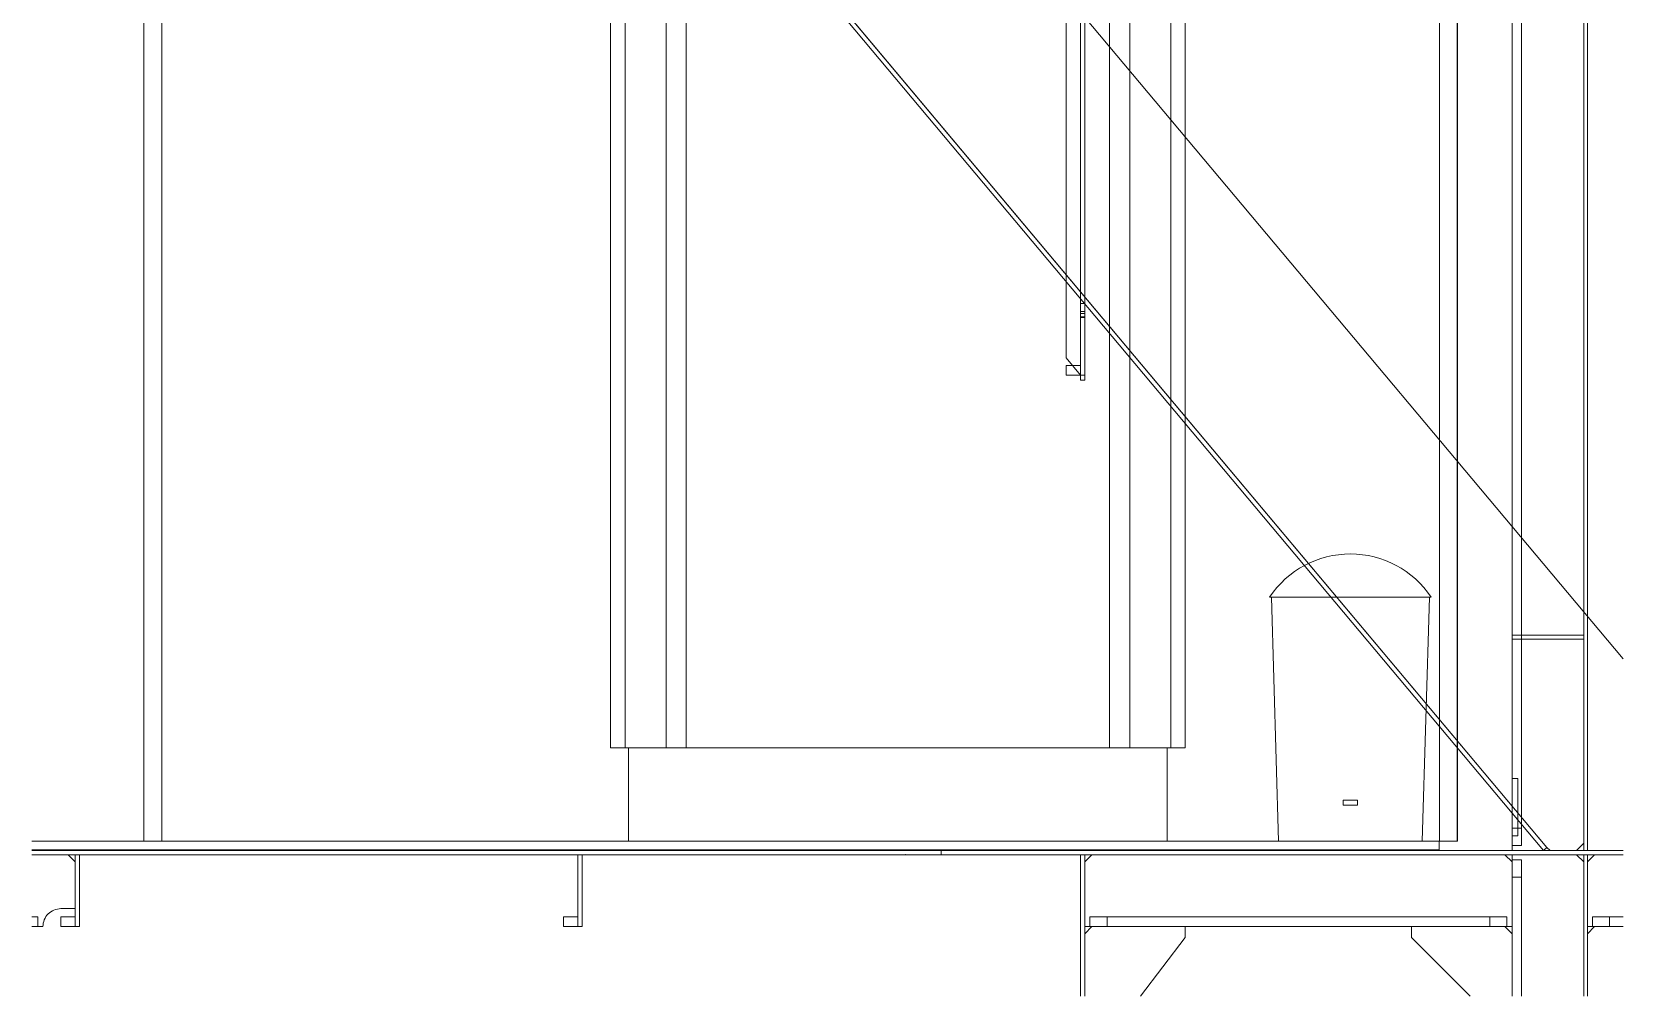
# Model space of a CAD drawing. Header units: millimetres. Extents: x -35117 to 70520, y -28859 to 27816.
# Drawn here: x -23122 to -20906, y -12690 to -11347 of the extents above; entities that cross this region are included whole.
import ezdxf

# ---------------------------------------------------------------- set-up
doc = ezdxf.new("R2010")
doc.units = ezdxf.units.MM
for name, color, linetype in [('-1102', 7, 'Continuous'), ('-1109', 7, 'Continuous'), ('-1114', 7, 'Continuous'), ('-1513', 7, 'Continuous'), ('1', 7, 'Continuous')]:
    doc.layers.add(name, color=color, linetype=linetype)

msp = doc.modelspace()

# ---------------------------------------------------------------- linework, layer by layer
at = {"layer": '-1102', "color": 3, "lineweight": 0}
for p, q in [((-21855.894, -12492.876), (-23122.337, -12492.876)), ((-21855.894, -12492.876), (-20906.068, -12492.876)), ((-21855.894, -12492.876), (-20906.068, -12492.876)), ((-21661.894, -12492.876), (-21661.894, -12689.717)), ((-21661.894, -12492.876), (-21661.894, -12689.717))]:
    msp.add_line(p, q, dxfattribs=at)
msp.add_lwpolyline([(-20906.068, -9892.876), (-21050.893, -9892.876, -0.19890833), (-21053.822, -9899.947, -0.19890833), (-21060.893, -9902.877, -0.19890833), (-21067.964, -9899.947, -0.19890833), (-21070.894, -9892.876), (-22017.894, -9892.876), (-22017.894, -11284.606), (-21012.251, -12482.877), (-21007.942, -12486.876), (-20906.068, -12486.876)], format="xyb", dxfattribs=at)
for points in [[(-20960.893, -9892.876), (-20960.893, -12486.876), (-20955.894, -12486.876), (-20955.894, -9892.876), (-20960.893, -9892.876)], [(-21012.251, -12482.877), (-23051.613, -10052.877), (-23056.209, -10056.734), (-21016.847, -12486.734), (-21012.251, -12482.877)], [(-23122.337, -12486.876), (-21855.894, -12486.876), (-21855.894, -12492.876)], [(-23122.337, -12492.876), (-21855.894, -12492.876), (-21855.894, -12486.876), (-23122.337, -12486.876)], [(-20906.068, -12486.876), (-21855.894, -12486.876), (-21855.894, -12492.876)], [(-20906.068, -12486.876), (-21855.894, -12486.876), (-21855.894, -12492.876)], [(-21655.894, -12689.717), (-21655.894, -12492.876), (-21661.894, -12492.876)], [(-21655.894, -12689.717), (-21655.894, -12492.876), (-21661.894, -12492.876)], [(-20960.893, -12689.717), (-20960.893, -12492.876), (-20955.894, -12492.876), (-20955.894, -12689.717)]]:
    msp.add_lwpolyline(points, dxfattribs=at)
at = {"layer": '-1109', "color": 1, "lineweight": 0}
for p, q in [((-21060.893, -10023.864), (-21060.893, -12455.89)), ((-21047.502, -12455.89), (-21047.502, -10023.864)), ((-21661.931, -11725.234), (-21655.931, -11725.234)), ((-21661.931, -11736.345), (-21661.931, -11725.234)), ((-21661.931, -11736.345), (-21655.931, -11736.345)), ((-21661.931, -11743.712), (-21661.931, -11736.345)), ((-21661.931, -11739.377), (-21655.931, -11739.377)), ((-21661.931, -11825.234), (-21661.931, -11739.377)), ((-21661.931, -11743.712), (-21655.931, -11743.712)), ((-21661.931, -11744.849), (-21661.931, -11743.712)), ((-21655.931, -11744.849), (-21661.931, -11744.849)), ((-21655.931, -11725.234), (-21655.931, -11736.345)), ((-21655.931, -11736.345), (-21655.931, -11743.712)), ((-21655.931, -11739.377), (-21655.931, -11825.234)), ((-21655.931, -11743.712), (-21655.931, -11744.849)), ((-21655.931, -11825.234), (-21661.931, -11825.234)), ((-21060.893, -12455.89), (-21047.502, -12455.89)), ((-21060.893, -12455.89), (-21060.893, -12479.726)), ((-21047.502, -12479.726), (-21047.502, -12455.89)), ((-23071.892, -12492.876), (-23122.337, -12492.876)), ((-23071.892, -12492.876), (-23122.337, -12492.876)), ((-21060.893, -12479.726), (-21047.502, -12479.726)), ((-21047.502, -12500.028), (-21060.893, -12500.028)), ((-21060.893, -12500.028), (-21060.893, -12523.864)), ((-21047.502, -12500.028), (-21060.893, -12500.028)), ((-21060.893, -12500.028), (-21060.893, -12523.864)), ((-21047.502, -12523.864), (-21047.502, -12500.028)), ((-21047.502, -12523.864), (-21047.502, -12500.028)), ((-21047.502, -12523.864), (-21060.893, -12523.864)), ((-21060.893, -12523.864), (-21060.893, -12689.717)), ((-21047.502, -12523.864), (-21060.893, -12523.864)), ((-21060.893, -12523.864), (-21060.893, -12689.717)), ((-21047.502, -12689.717), (-21047.502, -12523.864)), ((-21047.502, -12689.717), (-21047.502, -12523.864)), ((-23114.043, -12579.483), (-23122.337, -12579.483)), ((-23114.043, -12579.483), (-23122.337, -12579.483)), ((-23114.043, -12592.876), (-23114.043, -12579.483)), ((-23114.043, -12592.876), (-23114.043, -12579.483)), ((-21648.744, -12579.483), (-21648.744, -12592.876)), ((-21624.907, -12579.483), (-21648.744, -12579.483)), ((-21648.744, -12579.483), (-21648.744, -12592.876)), ((-21624.907, -12579.483), (-21648.744, -12579.483)), ((-21624.907, -12579.483), (-21624.907, -12592.876)), ((-21091.878, -12579.483), (-21624.907, -12579.483)), ((-21624.907, -12579.483), (-21624.907, -12592.876)), ((-21091.878, -12579.483), (-21624.907, -12579.483)), ((-21091.878, -12592.876), (-21091.878, -12579.483)), ((-21068.043, -12579.483), (-21091.878, -12579.483)), ((-21091.878, -12592.876), (-21091.878, -12579.483)), ((-21068.043, -12579.483), (-21091.878, -12579.483)), ((-21068.043, -12592.876), (-21068.043, -12579.483)), ((-21068.043, -12592.876), (-21068.043, -12579.483)), ((-20948.744, -12579.483), (-20948.744, -12592.876)), ((-20924.907, -12579.483), (-20948.744, -12579.483)), ((-20948.744, -12579.483), (-20948.744, -12592.876)), ((-20924.907, -12579.483), (-20948.744, -12579.483)), ((-20924.907, -12579.483), (-20924.907, -12592.876)), ((-20906.068, -12579.483), (-20924.907, -12579.483)), ((-20924.907, -12579.483), (-20924.907, -12592.876)), ((-20906.068, -12579.483), (-20924.907, -12579.483)), ((-23122.337, -12592.876), (-23114.043, -12592.876)), ((-23122.337, -12592.876), (-23114.043, -12592.876)), ((-21648.744, -12592.876), (-21624.907, -12592.876)), ((-21648.744, -12592.876), (-21624.907, -12592.876)), ((-21624.907, -12592.876), (-21091.878, -12592.876)), ((-21624.907, -12592.876), (-21091.878, -12592.876)), ((-21091.878, -12592.876), (-21068.043, -12592.876)), ((-21091.878, -12592.876), (-21068.043, -12592.876)), ((-20948.744, -12592.876), (-20924.907, -12592.876)), ((-20948.744, -12592.876), (-20924.907, -12592.876)), ((-20924.907, -12592.876), (-20906.068, -12592.876)), ((-20924.907, -12592.876), (-20906.068, -12592.876))]:
    msp.add_line(p, q, dxfattribs=at)
for points in [[(-20960.893, -12476.877), (-20960.893, -10002.877), (-20970.894, -9992.876), (-21060.893, -9992.876), (-21060.893, -12486.876), (-20970.894, -12486.876), (-20960.893, -12476.877)], [(-21655.894, -10100.876), (-21655.894, -11832.129), (-21661.894, -11832.129), (-21661.894, -10100.876), (-21655.894, -10100.876)], [(-21661.894, -11824.979), (-21661.894, -10108.026), (-21681.892, -10131.864), (-21681.892, -11801.145), (-21661.894, -11824.979)], [(-21661.931, -11825.234), (-21681.929, -11825.234), (-21681.929, -11811.841), (-21661.931, -11811.841), (-21661.931, -11825.234)], [(-20960.893, -12186.876), (-21060.893, -12186.876), (-21060.893, -12192.876), (-20960.893, -12192.876), (-20960.893, -12186.876)], [(-23055.894, -12492.876), (-23055.894, -12592.876), (-23061.894, -12592.876), (-23061.894, -12492.876), (-23055.894, -12492.876)], [(-22355.894, -12492.876), (-22355.894, -12592.876), (-22361.894, -12592.876), (-22361.894, -12492.876), (-22355.894, -12492.876)], [(-21070.894, -12492.876), (-21645.894, -12492.876), (-21655.894, -12502.877), (-21655.894, -12592.876), (-21060.893, -12592.876), (-21060.893, -12502.877), (-21070.894, -12492.876)], [(-21070.894, -12492.876), (-21645.894, -12492.876), (-21655.894, -12502.877), (-21655.894, -12592.876), (-21060.893, -12592.876), (-21060.893, -12502.877), (-21070.894, -12492.876)], [(-20960.893, -12689.717), (-20960.893, -12502.877), (-20970.894, -12492.876), (-21060.893, -12492.876), (-21060.893, -12689.717)], [(-20960.893, -12689.717), (-20960.893, -12502.877), (-20970.894, -12492.876), (-21060.893, -12492.876), (-21060.893, -12689.717)], [(-20906.068, -12492.876), (-20945.894, -12492.876), (-20955.894, -12502.877), (-20955.894, -12592.876), (-20906.068, -12592.876)], [(-20906.068, -12492.876), (-20945.894, -12492.876), (-20955.894, -12502.877), (-20955.894, -12592.876), (-20906.068, -12592.876)], [(-23061.894, -12592.876), (-23081.892, -12592.876), (-23081.892, -12579.483), (-23061.894, -12579.483), (-23061.894, -12592.876)], [(-22361.894, -12592.876), (-22381.892, -12592.876), (-22381.892, -12579.483), (-22361.894, -12579.483), (-22361.894, -12592.876)]]:
    msp.add_lwpolyline(points, dxfattribs=at)
at = {"layer": '-1109', "color": 4, "lineweight": 0}
msp.add_lwpolyline([(-21060.893, -12386.876), (-21060.893, -12466.616), (-21052.895, -12466.616), (-21052.895, -12386.876), (-21060.893, -12386.876)], dxfattribs=at)
at = {"layer": '-1109', "color": 1, "lineweight": 0}
msp.add_lwpolyline([(-23122.337, -12592.876), (-23106.892, -12592.876, -0.19892047), (-23099.571, -12575.199, -0.19889975), (-23081.892, -12567.876), (-23061.894, -12567.876), (-23061.894, -12502.877), (-23071.892, -12492.876)], format="xyb", dxfattribs=at)
msp.add_lwpolyline([(-23122.337, -12592.876), (-23106.892, -12592.876, -0.19892047), (-23099.571, -12575.199, -0.19889975), (-23081.892, -12567.876), (-23061.894, -12567.876), (-23061.894, -12502.877), (-23071.892, -12492.876)], format="xyb", dxfattribs=at)
at = {"layer": '-1114', "color": 4, "lineweight": 0}
for p, q in [((-21655.894, -12602.877), (-21655.894, -12689.717)), ((-21655.894, -12602.877), (-21655.894, -12689.717)), ((-21060.893, -12602.877), (-21060.893, -12689.717)), ((-20955.894, -12602.877), (-20955.894, -12689.717)), ((-20955.894, -12602.877), (-20955.894, -12689.717))]:
    msp.add_line(p, q, dxfattribs=at)
for points in [[(-21578.334, -12689.717), (-21515.892, -12607.877), (-21515.892, -12592.876), (-21645.894, -12592.876), (-21655.894, -12602.877)], [(-21578.334, -12689.717), (-21515.892, -12607.877), (-21515.892, -12592.876), (-21645.894, -12592.876), (-21655.894, -12602.877)], [(-21119.051, -12689.717), (-21200.893, -12607.877), (-21200.893, -12592.876), (-21070.894, -12592.876), (-21060.893, -12602.877)], [(-21070.894, -12592.876), (-21200.893, -12592.876), (-21200.893, -12607.877), (-21119.051, -12689.717)], [(-21060.893, -12689.717), (-21060.893, -12602.877), (-21070.894, -12592.876)], [(-20906.068, -12592.876), (-20945.894, -12592.876), (-20955.894, -12602.877)], [(-20906.068, -12592.876), (-20945.894, -12592.876), (-20955.894, -12602.877)]]:
    msp.add_lwpolyline(points, dxfattribs=at)
at = {"layer": '-1513', "color": 231, "lineweight": 0}
for p, q in [((-22966.188, -10312.838), (-22966.188, -12473.874)), ((-22966.188, -12473.874), (-22966.188, -10312.838)), ((-21136.958, -12473.877), (-21136.958, -10312.838)), ((-21136.958, -10312.838), (-21136.958, -12473.877)), ((-21136.958, -12473.877), (-21161.958, -12473.877))]:
    msp.add_line(p, q, dxfattribs=at)
at = {"layer": '-1513', "color": 33, "lineweight": 0}
msp.add_lwpolyline([(-20906.068, -10049.128), (-21034.767, -9892.888), (-22858.986, -9892.888), (-20906.068, -12220.188)], dxfattribs=at)
at = {"layer": '-1513', "color": 231, "lineweight": 0}
for points in [[(-22966.188, -12473.874), (-22941.188, -12473.874), (-22941.188, -10312.838), (-22966.188, -10312.838)], [(-22941.188, -10312.838), (-21137.157, -10312.838), (-21137.096, -12473.874), (-22941.188, -12473.874), (-22941.188, -10312.838)], [(-21161.958, -12473.877), (-21161.958, -10312.838), (-21136.958, -10312.838)], [(-23122.337, -12485.851), (-21162.236, -12485.851), (-21162.236, -12473.851), (-23122.337, -12473.851)]]:
    msp.add_lwpolyline(points, dxfattribs=at)
at = {"color": 5, "lineweight": 0}
for p in [(-21905.894, -12486.876), (-21905.894, -12486.876), (-21905.894, -12492.876), (-21905.894, -12492.876)]:
    msp.add_point(p, dxfattribs=at)
at = {"layer": '1', "color": 133, "lineweight": 0}
for p, q in [((-22316.188, -10543.875), (-22316.188, -12343.875)), ((-22239.101, -12343.875), (-22239.101, -10543.875)), ((-22210.814, -10543.875), (-22210.814, -12343.875)), ((-21621.562, -12343.875), (-21621.562, -10543.875)), ((-21593.278, -10543.875), (-21593.278, -12343.875)), ((-21516.188, -10543.875), (-21516.188, -12343.875)), ((-22239.101, -12343.875), (-22316.188, -12343.875)), ((-22210.814, -12343.875), (-22239.101, -12343.875)), ((-21593.278, -12343.875), (-21621.562, -12343.875)), ((-21593.278, -12343.875), (-21516.188, -12343.875))]:
    msp.add_line(p, q, dxfattribs=at)
at = {"layer": '1', "color": 5, "lineweight": 0}
for p, q in [((-21173.463, -12134.009), (-21398.463, -12134.009)), ((-21175.963, -12134.009), (-21395.964, -12134.009)), ((-21385.963, -12474.01), (-21395.964, -12134.009)), ((-21185.963, -12474.01), (-21175.963, -12134.009)), ((-21385.963, -12474.01), (-21185.963, -12474.01))]:
    msp.add_line(p, q, dxfattribs=at)
at = {"layer": '1', "color": 133, "lineweight": 0}
for points in [[(-22316.188, -12343.875), (-21516.188, -12343.875), (-21516.188, -10543.875), (-22316.188, -10543.875), (-22316.188, -12343.875)], [(-22316.188, -10543.875), (-22316.188, -12343.875), (-22296.187, -12343.875), (-22296.187, -10543.875), (-22316.188, -10543.875)], [(-22291.188, -12343.875), (-21541.188, -12343.875), (-21541.188, -12473.874), (-22291.188, -12473.874), (-22291.188, -12343.875)]]:
    msp.add_lwpolyline(points, dxfattribs=at)
at = {"layer": '1', "color": 251, "lineweight": 0}
for points in [[(-22316.188, -10543.875), (-22316.188, -12343.875), (-22296.187, -12343.875), (-22296.187, -10543.875), (-22316.188, -10543.875)], [(-21536.189, -10543.875), (-21536.189, -12343.875), (-21516.188, -12343.875), (-21516.188, -10543.875), (-21536.189, -10543.875)]]:
    msp.add_lwpolyline(points, dxfattribs=at)
at = {"layer": '1', "color": 5, "lineweight": 0}
msp.add_lwpolyline([(-21275.963, -12417.009), (-21275.963, -12424.01), (-21295.964, -12424.01), (-21295.964, -12417.009), (-21275.963, -12417.009)], dxfattribs=at)
msp.add_arc((-21285.963, -12209.478), 135.469, 33.85503, 146.144974, dxfattribs=at)

doc.saveas('drawing.dxf')
